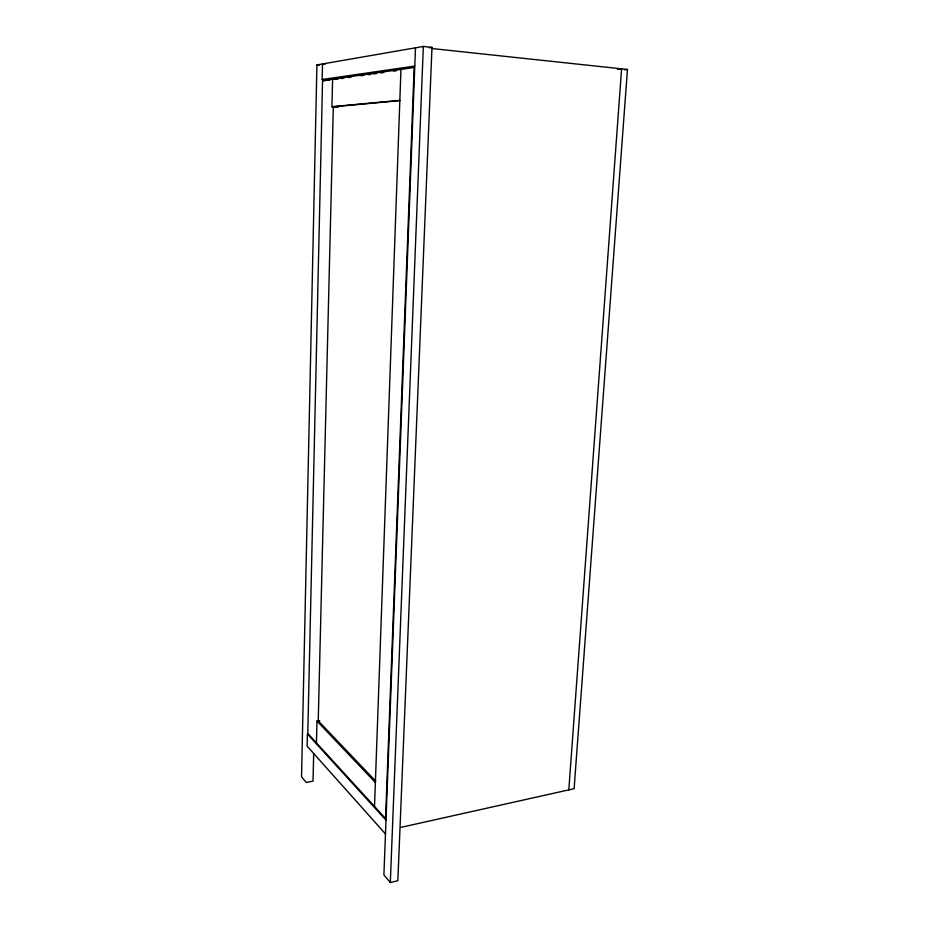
<?xml version="1.0" encoding="UTF-8"?>
<svg xmlns="http://www.w3.org/2000/svg" width="929" height="929" viewBox="0 0 929 929"><rect width="100%" height="100%" fill="white"/><g stroke="black" fill="none" stroke-linecap="round" stroke-linejoin="round"><path stroke-width="1.39" d="M415.484 47.809L383.898 874.921L390.308 882.55L397.844 880.704L431.985 47.379L423.334 46.45L316.917 64.925L301.53 776.795L306.291 782.473L313.027 781.15L313.677 753.593M329.749 80.173L322.154 79.499L322.514 63.962L325.045 64.206M322.56 80.602L307.778 733.411L385.547 818.542L414.16 67.515L322.56 80.602L325.08 80.823M316.441 742.91L316.975 721.043L319.739 720.567M338.342 107.183L331.932 106.672L332.605 79.162L335.172 79.395M374.515 806.465L400.956 69.396M390.308 882.55L423.334 46.45M568.803 789.882L621.594 68.839L617.355 69.28M432.101 48.552L627.47 69.466L574.099 788.698L400.62 827.437M429.337 47.832L431.985 47.379M322.154 79.499L414.787 66.064M335.415 79.371L338.249 78.965M341.094 78.57L343.927 78.164M348.178 77.56L351.011 77.165M360.94 75.748L363.773 75.354M368.035 74.75L370.868 74.343M373.702 73.948L376.535 73.542M380.797 72.938L383.631 72.543M393.559 71.127L396.393 70.732M624.613 69.768L627.47 69.466M331.932 106.672L399.842 100.355M399.946 100.622L333.325 106.789L318.241 720.823L375.746 781.196M316.917 64.925L319.437 65.169M316.975 721.043L375.374 782.508M385.988 820.11L307.383 733.933L307.116 746.15L385.465 833.917"/></g></svg>
